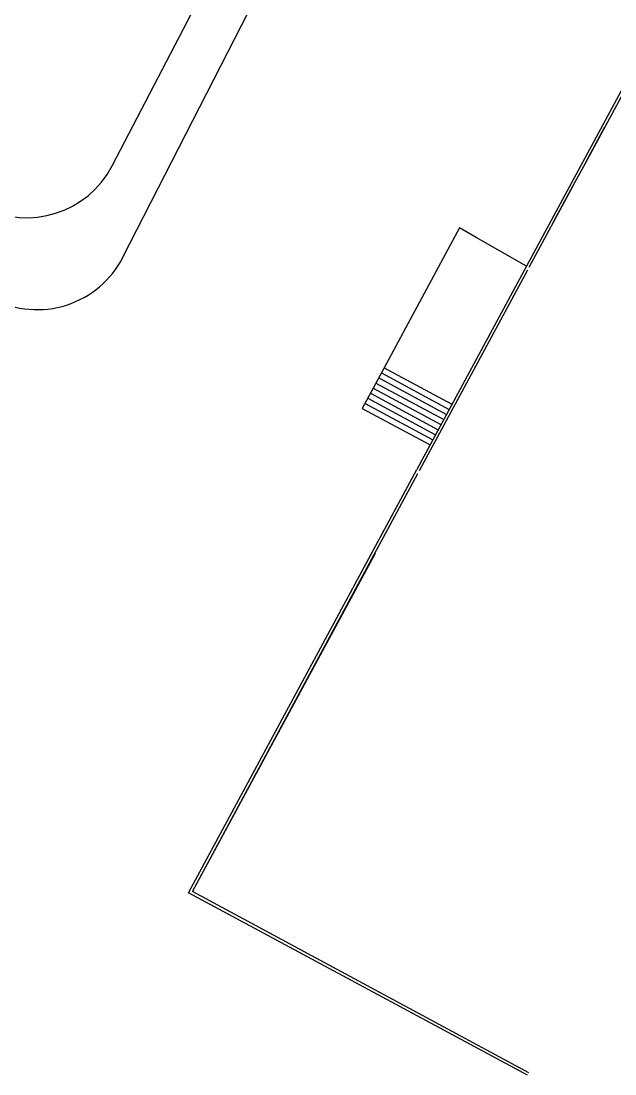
# Model space of a CAD drawing. Header units: millimetres. Extents: x 587797 to 2274247, y 1711 to 439204.
# Drawn here: x 2045117 to 2075965, y 260415 to 315153 of the extents above; entities that cross this region are included whole.
import ezdxf

# ---------------------------------------------------------------- set-up
doc = ezdxf.new("R2010")
doc.units = ezdxf.units.MM

msp = doc.modelspace()

# ---------------------------------------------------------------- linework, layer by layer
for p, q in [((2091763.425, 340258.916), (2071365.397, 302404.98)), ((2081459.273, 320820.63), (2074414.838, 307747.817)), ((2049843.663, 307620.508), (2055394.237, 318303.234)), ((2050410.642, 302878.511), (2057680.301, 317117.194)), ((2074414.838, 307747.817), (2075442.363, 309654.662)), ((2074414.838, 307747.817), (2073784.039, 306592.746)), ((2073798.154, 306603.396), (2071497.446, 302333.824)), ((2073784.039, 306592.746), (2072764.137, 304700.049)), ((2067898.024, 304399.303), (2063979.315, 297127.101)), ((2068764.867, 303900.722), (2067898.024, 304399.303)), ((2071365.397, 302404.98), (2068764.867, 303900.722)), ((2071365.397, 302404.98), (2065672.924, 291841.091)), ((2071426.29, 302201.775), (2065804.973, 291769.935)), ((2071294.241, 302272.931), (2071294.241, 302272.931)), ((2063979.315, 297127.101), (2062840.82, 295014.323)), ((2063837.003, 296863.004), (2067356.947, 294966.241)), ((2063979.315, 297127.101), (2067499.259, 295230.339)), ((2063552.379, 296334.809), (2067072.324, 294438.047)), ((2063694.691, 296598.907), (2067214.636, 294702.144)), ((2063267.756, 295806.615), (2066787.7, 293909.852)), ((2063410.067, 296070.712), (2066930.012, 294173.95)), ((2062983.132, 295278.421), (2066503.077, 293381.658)), ((2063125.444, 295542.518), (2066645.388, 293645.755)), ((2062840.82, 295014.323), (2066360.765, 293117.561)), ((2053813.606, 269832.989), (2065672.924, 291841.091)), ((2054016.81, 269893.881), (2065733.817, 291637.886)), ((2054016.81, 269893.881), (2063532.929, 287484.887)), ((2071491.243, 260477.582), (2054016.81, 269893.881)), ((2071420.088, 260345.534), (2053813.606, 269832.989))]:
    msp.add_line(p, q)
for centre, start, end in [((2045406.824, 309925.819), 242.5443274, 332.5443274), ((2045957.469, 305152.11), 242.5625186, 332.9530963)]:
    msp.add_arc(centre, 5000, start, end)

doc.saveas('drawing.dxf')
